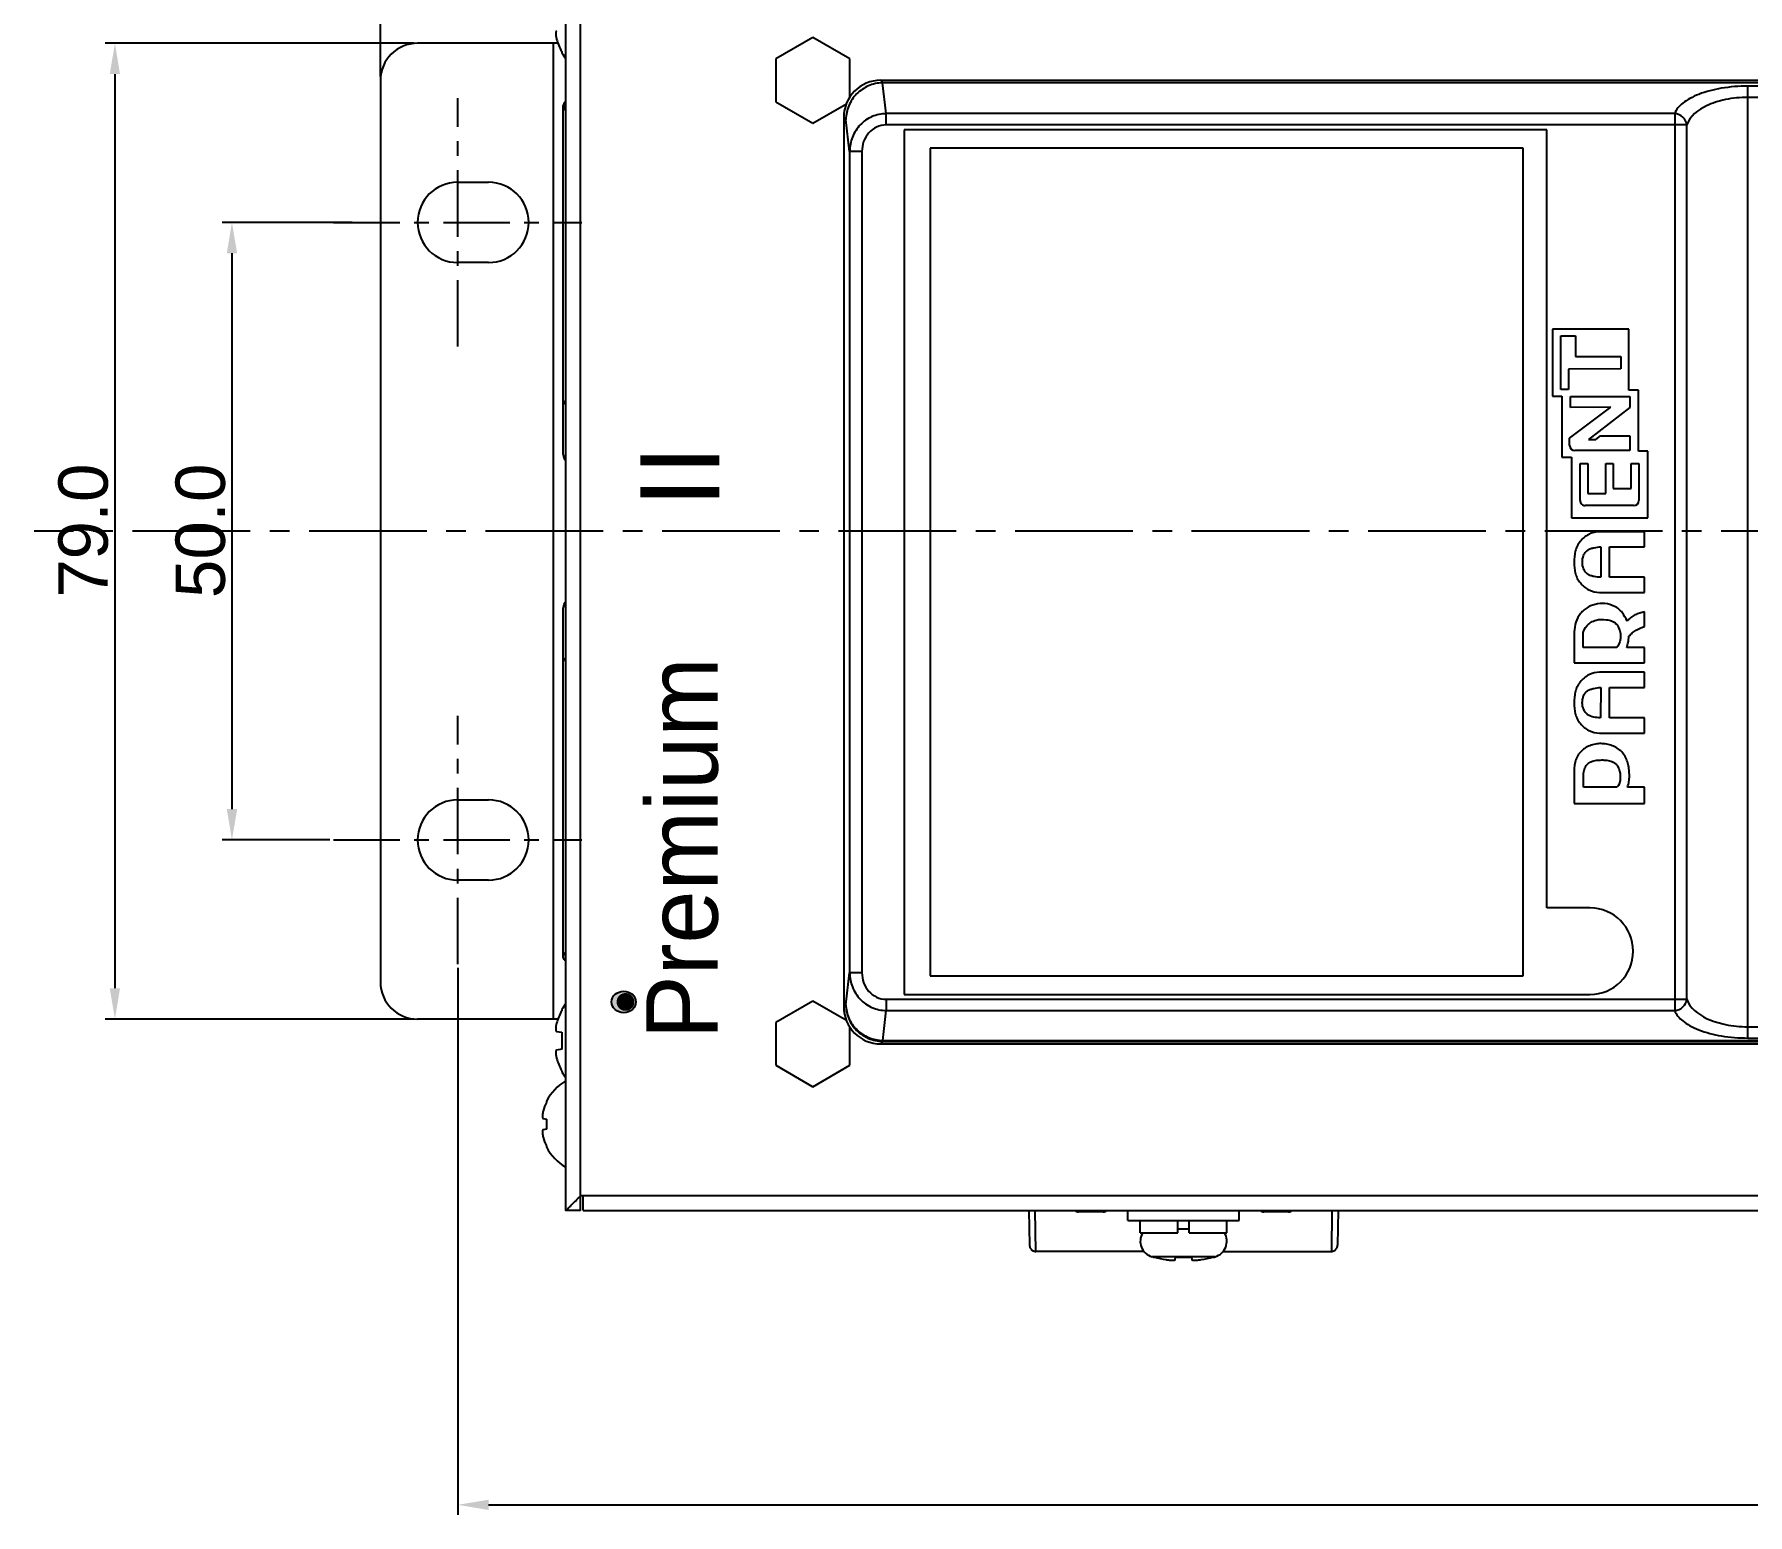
# Model space of a CAD drawing. Extents: x -329 to 5579, y -1951 to 3105.
# Drawn here: x 2871.7 to 3010.4, y -1593.3 to -1473.5 of the extents above; entities that cross this region are included whole.
import ezdxf

# ---------------------------------------------------------------- set-up
doc = ezdxf.new("R2010")
doc.units = 0
doc.header["$PDMODE"] = 3
doc.header["$PDSIZE"] = 1.5
doc.linetypes.add('CENTER', pattern=[17.8, 10.75, -2.35, 2.35, -2.35])
doc.linetypes.add('CENTER2', pattern=[28.575, 19.05, -3.175, 3.175, -3.175])
doc.layers.get('0').update_dxf_attribs({"linetype": 'CONTINUOUS'})
doc.layers.get('DEFPOINTS').update_dxf_attribs({"linetype": 'CONTINUOUS'})
for name, color, linetype in [('3', 112, 'CENTER'), ('BRKT1_130_DXF_CONTINUOUS_L', 7, 'CONTINUOUS'), ('DIM', 1, 'CONTINUOUS'), ('FAN_GRILL92_DXF_CONTINUOUS', 7, 'CONTINUOUS'), ('JW009818UAN4DXF_CONTINUOUS', 7, 'CONTINUOUS'), ('PANEL_TOP130DXF_CONTINUOUS', 7, 'CONTINUOUS'), ('PH_M4X8_DXF_CONTINUOUS_LIN', 7, 'CONTINUOUS'), ('S_WASHER_M4_DXF_CONTINUOUS', 7, 'CONTINUOUS'), ('STAND-OFF-M3DXF_CONTINUOUS', 7, 'CONTINUOUS'), ('TH_M4X45_DXF_CONTINUOUS_LI', 7, 'CONTINUOUS'), ('TH_T3X8_DXF_CONTINUOUS_LIN', 7, 'CONTINUOUS'), ('TOP_CASE-90ADXF_CONTINUOUS', 7, 'CONTINUOUS'), ('WASHER_M4_DXF_CONTINUOUS_L', 7, 'CONTINUOUS'), ('WINDOW_SHEETDXF_CONTINUOUS', 7, 'CONTINUOUS')]:
    doc.layers.add(name, color=color, linetype=linetype)
doc.styles.add('II', font='HMKBGR.ttf', dxfattribs={"oblique": 1})
doc.styles.add('OMI-1', font='arial.ttf', dxfattribs={"oblique": 1})
doc.styles.add('RIGHT', font='MAGNETOB.TTF', dxfattribs={"height": 1.8234})
doc.dimstyles.new('1', dxfattribs={"dimtxt": 4, "dimasz": 2.5, "dimexe": 0.8, "dimexo": 0.3, "dimgap": 0.5, "dimtad": 1, "dimtoh": 1, "dimdec": 1, "dimzin": 0, "dimtxsty": 'OMI-1', "dimcen": 0, "dimclrd": 256, "dimclre": 256, "dimclrt": 256, "dimazin": 3, "dimtfac": 0.8, "dimtdec": 1, "dimtix": 1, "dimtmove": 0, "dimatfit": 3, "dimtolj": 1, "dimtzin": 0})

# ---------------------------------------------------------------- blocks, each defined once
blk = doc.blocks.new('*D7087')
at = {"layer": 'DEFPOINTS', "color": 0}
for p in [(3165.7, -1438.61), (2899.7, -1477.22), (3165.7, -1477.22)]:
    blk.add_point(p, dxfattribs=at)
at = {"layer": 'DIM'}
for p, q in [((2899.7, -1476.92), (2899.7, -1437.81)), ((3165.7, -1476.92), (3165.7, -1437.81)), ((2902.2, -1438.61), (3163.2, -1438.61))]:
    blk.add_line(p, q, dxfattribs=at)
for points in [[(2902.2, -1438.19), (2902.2, -1439.03), (2899.7, -1438.61)], [(3163.2, -1439.03), (3163.2, -1438.19), (3165.7, -1438.61)]]:
    blk.add_solid(points, dxfattribs=at)
at = {"layer": 'DIM', "insert": (3032.7, -1436.07), "char_height": 4, "attachment_point": 5, "style": 'OMI-1'}
blk.add_mtext('\\A1;266.0', dxfattribs=at)
blk = doc.blocks.new('*D7088')
at = {"layer": 'DEFPOINTS', "color": 0}
for p in [(2905.95, -1548.78), (3159.7, -1548.78), (3159.7, -1592.54)]:
    blk.add_point(p, dxfattribs=at)
at = {"layer": 'DIM'}
for p, q in [((2905.95, -1549.08), (2905.95, -1593.34)), ((3159.7, -1549.08), (3159.7, -1593.34)), ((2908.45, -1592.54), (3157.2, -1592.54))]:
    blk.add_line(p, q, dxfattribs=at)
for points in [[(2908.45, -1592.13), (2908.45, -1592.96), (2905.95, -1592.54)], [(3157.2, -1592.96), (3157.2, -1592.13), (3159.7, -1592.54)]]:
    blk.add_solid(points, dxfattribs=at)
at = {"layer": 'DIM', "insert": (3032.83, -1590), "char_height": 4, "attachment_point": 5, "style": 'OMI-1'}
blk.add_mtext('\\A1;253.8', dxfattribs=at)
blk = doc.blocks.new('*D7089')
at = {"layer": 'DEFPOINTS', "color": 0}
for p in [(2897.71, -1488.72), (2887.68, -1538.72), (2895.89, -1538.72)]:
    blk.add_point(p, dxfattribs=at)
at = {"layer": 'DIM'}
for p, q in [((2897.41, -1488.72), (2886.88, -1488.72)), ((2887.68, -1491.22), (2887.68, -1536.22)), ((2895.59, -1538.72), (2886.88, -1538.72))]:
    blk.add_line(p, q, dxfattribs=at)
for points in [[(2888.1, -1491.22), (2887.26, -1491.22), (2887.68, -1488.72)], [(2887.26, -1536.22), (2888.1, -1536.22), (2887.68, -1538.72)]]:
    blk.add_solid(points, dxfattribs=at)
at = {"layer": 'DIM', "insert": (2885.14, -1513.72), "char_height": 4, "attachment_point": 5, "rotation": 90, "style": 'OMI-1'}
blk.add_mtext('\\A1;50.0', dxfattribs=at)
blk = doc.blocks.new('*D7090')
at = {"layer": 'DEFPOINTS', "color": 0}
for p in [(2902.7, -1474.22), (2878.21, -1553.22), (2902.7, -1553.22)]:
    blk.add_point(p, dxfattribs=at)
at = {"layer": 'DIM'}
for p, q in [((2902.4, -1474.22), (2877.41, -1474.22)), ((2878.21, -1476.72), (2878.21, -1550.72)), ((2902.4, -1553.22), (2877.41, -1553.22))]:
    blk.add_line(p, q, dxfattribs=at)
for points in [[(2878.62, -1476.72), (2877.79, -1476.72), (2878.21, -1474.22)], [(2877.79, -1550.72), (2878.62, -1550.72), (2878.21, -1553.22)]]:
    blk.add_solid(points, dxfattribs=at)
at = {"layer": 'DIM', "insert": (2875.66, -1513.72), "char_height": 4, "attachment_point": 5, "rotation": 90, "style": 'OMI-1'}
blk.add_mtext('\\A1;79.0', dxfattribs=at)

msp = doc.modelspace()

# ---------------------------------------------------------------- hatches: boundary and pattern name
h = msp.add_hatch(color=256)
h.dxf.hatch_style = 1
edge = h.paths.add_edge_path()
edge.add_ellipse((2919.39, -1551.83), major_axis=(-0.984, 0), ratio=0.885839, start_angle=0, end_angle=360)

# ---------------------------------------------------------------- linework, layer by layer
at = {"ltscale": 10, "const_width": 0.72}
msp.add_lwpolyline([(2919.53, -1552.19, 1), (2919.53, -1551.47, 1)], format="xyb", close=True, dxfattribs=at)
at = {"ltscale": 10}
msp.add_ellipse((2919.39, -1551.83), major_axis=(-0.984, 0), ratio=0.885839, dxfattribs=at)
at = {"layer": '3', "linetype": 'CENTER', "ltscale": 0.5}
for p, q in [((2905.95, -1498.78), (2905.95, -1478.66)), ((2895.89, -1488.72), (2916.01, -1488.72)), ((2905.95, -1548.78), (2905.95, -1528.66)), ((2895.89, -1538.72), (2916.01, -1538.72))]:
    msp.add_line(p, q, dxfattribs=at)
at = {"layer": '3', "linetype": 'CENTER2', "ltscale": 0.5}
msp.add_line((3203.48, -1513.72), (2871.68, -1513.72), dxfattribs=at)
at = {"layer": 'BRKT1_130_DXF_CONTINUOUS_L', "color": 7, "linetype": 'CONTINUOUS'}
for p, q in [((2914.07, -1474.22), (2902.7, -1474.22)), ((2913.7, -1553.22), (2913.7, -1474.22)), ((2899.7, -1477.22), (2899.7, -1550.22)), ((2905.95, -1485.47), (2908.45, -1485.47)), ((2908.45, -1491.97), (2905.95, -1491.97)), ((2905.95, -1535.47), (2908.45, -1535.47)), ((2908.45, -1541.97), (2905.95, -1541.97)), ((2914.07, -1553.22), (2902.7, -1553.22))]:
    msp.add_line(p, q, dxfattribs=at)
for centre, radius, start, end in [((2902.7, -1477.22), 3, 90, 180), ((2905.95, -1488.72), 3.25, 90, 270), ((2908.45, -1488.72), 3.25, 270, 90), ((2905.95, -1538.72), 3.25, 90, 270), ((2908.45, -1538.72), 3.25, 270, 90), ((2902.7, -1550.22), 3, 180, 270)]:
    msp.add_arc(centre, radius, start, end, dxfattribs=at)
at = {"layer": 'FAN_GRILL92_DXF_CONTINUOUS', "color": 7, "linetype": 'CONTINUOUS'}
for p, q in [((2914.5, -1507.51), (2914.5, -1479.27)), ((2914.63, -1478.99), (2914.7, -1478.94)), ((2914.5, -1548.17), (2914.5, -1519.93)), ((2914.7, -1548.5), (2914.63, -1548.45))]:
    msp.add_line(p, q, dxfattribs=at)
for centre, start, end in [((2915.3, -1507.51), 180, 221.27), ((2915.3, -1519.93), 138.73, 180)]:
    msp.add_arc(centre, 0.8, start, end, dxfattribs=at)
for points, knots in [([(2914.63, -1478.99), (2914.59, -1479.02), (2914.52, -1479.11), (2914.5, -1479.21), (2914.5, -1479.27)], [0, 0, 0, 0, 0.497349, 1, 1, 1, 1]), ([(2914.5, -1479.27), (2914.5, -1479.3), (2914.52, -1479.46), (2914.62, -1479.6), (2914.7, -1479.69)], [0, 0, 0, 0, 0.223651, 1, 1, 1, 1]), ([(2914.5, -1503.11), (2914.5, -1503.18), (2914.54, -1503.33), (2914.64, -1503.44), (2914.7, -1503.49)], [0, 0, 0, 0, 0.474523, 1, 1, 1, 1]), ([(2914.5, -1524.33), (2914.5, -1524.26), (2914.54, -1524.11), (2914.64, -1524), (2914.7, -1523.95)], [0, 0, 0, 0, 0.474523, 1, 1, 1, 1]), ([(2914.5, -1548.17), (2914.5, -1548.14), (2914.52, -1547.98), (2914.62, -1547.84), (2914.7, -1547.75)], [0, 0, 0, 0, 0.223651, 1, 1, 1, 1]), ([(2914.63, -1548.45), (2914.59, -1548.42), (2914.52, -1548.33), (2914.5, -1548.23), (2914.5, -1548.17)], [0, 0, 0, 0, 0.497349, 1, 1, 1, 1])]:
    msp.add_open_spline(points, degree=3, knots=knots, dxfattribs=at)
at = {"layer": 'JW009818UAN4DXF_CONTINUOUS', "color": 7, "linetype": 'CONTINUOUS'}
for p, q in [((2952.19, -1568.72), (2952.24, -1571.53)), ((2952.74, -1572.02), (2952.69, -1568.72)), ((2958.19, -1568.82), (2956.21, -1568.82)), ((2973.19, -1568.82), (2971.21, -1568.82)), ((2976.71, -1568.72), (2976.67, -1572.02)), ((2977.21, -1568.72), (2977.17, -1571.53)), ((2961.49, -1572.02), (2952.74, -1572.02)), ((2967.91, -1572.02), (2976.67, -1572.02))]:
    msp.add_line(p, q, dxfattribs=at)
for points in [[(2952.24, -1571.53), (2952.24, -1571.57), (2952.25, -1571.62), (2952.26, -1571.66), (2952.27, -1571.71), (2952.29, -1571.75), (2952.31, -1571.79), (2952.34, -1571.83), (2952.37, -1571.86), (2952.4, -1571.9), (2952.44, -1571.93), (2952.48, -1571.95), (2952.52, -1571.97), (2952.56, -1571.99), (2952.6, -1572), (2952.65, -1572.01), (2952.69, -1572.02), (2952.74, -1572.02)], [(2976.67, -1572.02), (2976.71, -1572.02), (2976.75, -1572.01), (2976.8, -1572), (2976.84, -1571.99), (2976.88, -1571.97), (2976.92, -1571.95), (2976.96, -1571.93), (2977, -1571.9), (2977.03, -1571.86), (2977.06, -1571.83), (2977.09, -1571.79), (2977.11, -1571.75), (2977.13, -1571.71), (2977.14, -1571.66), (2977.16, -1571.62), (2977.16, -1571.57), (2977.17, -1571.53)]]:
    msp.add_lwpolyline(points, dxfattribs=at)
for centre, start, end in [((2956.21, -1568.32), 233.2002, 270), ((2958.19, -1568.32), 270, 306.7998), ((2971.21, -1568.32), 233.2002, 270), ((2973.19, -1568.32), 270, 306.7998)]:
    msp.add_arc(centre, 0.5, start, end, dxfattribs=at)
at = {"layer": 'PANEL_TOP130DXF_CONTINUOUS', "color": 7, "linetype": 'CONTINUOUS'}
for p, q in [((2914.7, -1568.72), (2914.7, -1458.72)), ((2915.9, -1568.72), (2915.9, -1459.92)), ((3148.5, -1567.52), (2915.9, -1567.52)), ((2916.1, -1568.72), (2916.1, -1567.52)), ((2915.9, -1568.72), (2914.7, -1568.72)), ((2916.1, -1568.72), (3148.3, -1568.72))]:
    msp.add_line(p, q, dxfattribs=at)
msp.add_open_spline([(2914.7, -1568.72), (2914.7, -1568.73), (2914.72, -1568.7), (2914.74, -1568.69), (2914.78, -1568.64), (2914.85, -1568.57), (2914.97, -1568.45), (2915.13, -1568.29), (2915.31, -1568.11), (2915.57, -1567.85), (2915.77, -1567.66), (2915.9, -1567.52)], degree=3, knots=[0, 0, 0, 0, 0.007199, 0.028089, 0.061343, 0.105379, 0.218423, 0.354752, 0.505803, 0.666152, 1, 1, 1, 1], dxfattribs=at)
at = {"layer": 'PH_M4X8_DXF_CONTINUOUS_LIN', "color": 7, "linetype": 'CONTINUOUS'}
for p, q in [((2965.15, -1570.22), (2964.25, -1570.22)), ((2962.23, -1572.48), (2962.15, -1572.46)), ((2967.25, -1572.46), (2962.15, -1572.46)), ((2962.23, -1572.48), (2962.31, -1572.48)), ((2964.03, -1572.69), (2964.06, -1572.48)), ((2964.06, -1572.48), (2965.34, -1572.48)), ((2965.34, -1572.48), (2965.37, -1572.69)), ((2967.09, -1572.48), (2967.17, -1572.48)), ((2967.17, -1572.48), (2967.25, -1572.46)), ((2967.17, -1572.48), (2967.25, -1572.46))]:
    msp.add_line(p, q, dxfattribs=at)
for centre, radius, start, end in [((2962.51, -1571.2), 1.31, 148.9907, 253.9084), ((2966.89, -1571.2), 1.31, 286.0916, 31.0093), ((2964.7, -1563.51), 9.28, 255.0954, 261.2451), ((2964.7, -1563.51), 9.28, 278.7549, 284.9046)]:
    msp.add_arc(centre, radius, start, end, dxfattribs=at)
for points, knots in [([(2963.29, -1572.69), (2963.38, -1572.7), (2963.51, -1572.72), (2963.69, -1572.73), (2963.8, -1572.73), (2963.89, -1572.73), (2963.95, -1572.73), (2963.99, -1572.72), (2964.01, -1572.71), (2964.03, -1572.7), (2964.03, -1572.69)], [0, 0, 0, 0, 0.372864, 0.54116, 0.688983, 0.81107, 0.903577, 0.938175, 0.96515, 1, 1, 1, 1]), ([(2965.37, -1572.69), (2965.37, -1572.7), (2965.39, -1572.71), (2965.41, -1572.72), (2965.45, -1572.73), (2965.51, -1572.73), (2965.6, -1572.73), (2965.71, -1572.73), (2965.89, -1572.72), (2966.02, -1572.7), (2966.11, -1572.69)], [0, 0, 0, 0, 0.034832, 0.061795, 0.096385, 0.18887, 0.310943, 0.458768, 0.627083, 1, 1, 1, 1])]:
    msp.add_open_spline(points, degree=3, knots=knots, dxfattribs=at)
at = {"layer": 'S_WASHER_M4_DXF_CONTINUOUS', "color": 7, "linetype": 'CONTINUOUS'}
for p, q in [((2961.2, -1570.52), (2961.2, -1569.52)), ((2964.25, -1570.52), (2964.25, -1569.52)), ((2965.15, -1570.52), (2965.15, -1569.52)), ((2968.2, -1570.52), (2968.2, -1569.52)), ((2961.2, -1570.52), (2964.25, -1570.52)), ((2965.15, -1570.52), (2968.2, -1570.52))]:
    msp.add_line(p, q, dxfattribs=at)
at = {"layer": 'STAND-OFF-M3DXF_CONTINUOUS', "color": 7, "linetype": 'CONTINUOUS'}
for p, q in [((2934.7, -1473.76), (2931.7, -1475.49)), ((2937.7, -1475.49), (2934.7, -1473.76)), ((2931.7, -1475.49), (2931.7, -1478.95)), ((2937.7, -1478.56), (2937.7, -1475.49)), ((2931.7, -1478.95), (2934.7, -1480.69)), ((2934.7, -1480.69), (2937.41, -1479.12)), ((2934.7, -1551.76), (2931.7, -1553.49)), ((2937.41, -1553.32), (2934.7, -1551.76)), ((2931.7, -1553.49), (2931.7, -1556.95)), ((2937.7, -1556.95), (2937.7, -1553.88)), ((2931.7, -1556.95), (2934.7, -1558.69)), ((2934.7, -1558.69), (2937.7, -1556.95))]:
    msp.add_line(p, q, dxfattribs=at)
at = {"layer": 'TH_M4X45_DXF_CONTINUOUS_LI', "color": 7, "linetype": 'CONTINUOUS'}
for p, q in [((2914.37, -1474.9), (2914.37, -1474.99)), ((2914.37, -1552.45), (2914.37, -1552.55)), ((2913.96, -1554.22), (2914.37, -1554.29)), ((2914.37, -1554.29), (2914.37, -1555.65)), ((2914.37, -1555.65), (2913.96, -1555.73)), ((2914.37, -1557.4), (2914.37, -1557.49))]:
    msp.add_line(p, q, dxfattribs=at)
for centre, radius, start, end in [((2918.87, -1472.47), 5.11, 196.0363, 208.2977), ((2918.75, -1472.47), 5.05, 209.9145, 216.6638), ((2918.87, -1554.97), 5.11, 151.7023, 163.9637), ((2918.75, -1554.97), 5.05, 143.3362, 150.0855), ((2918.87, -1554.97), 5.11, 196.0363, 208.2977), ((2918.75, -1554.97), 5.05, 209.9145, 216.6638)]:
    msp.add_arc(centre, radius, start, end, dxfattribs=at)
for points, knots in [([(2913.96, -1473.23), (2913.95, -1473.23), (2913.92, -1473.24), (2913.9, -1473.29), (2913.89, -1473.35), (2913.88, -1473.44), (2913.89, -1473.53), (2913.91, -1473.69), (2913.94, -1473.81), (2913.96, -1473.89)], [0, 0, 0, 0, 0.052696, 0.120166, 0.212364, 0.331337, 0.47486, 0.638214, 1, 1, 1, 1]), ([(2913.96, -1553.56), (2913.94, -1553.64), (2913.91, -1553.76), (2913.89, -1553.91), (2913.88, -1554.01), (2913.89, -1554.09), (2913.9, -1554.15), (2913.92, -1554.2), (2913.95, -1554.21), (2913.96, -1554.22)], [0, 0, 0, 0, 0.361579, 0.524899, 0.668444, 0.78749, 0.879765, 0.94728, 1, 1, 1, 1]), ([(2913.96, -1555.73), (2913.95, -1555.73), (2913.92, -1555.74), (2913.9, -1555.79), (2913.89, -1555.85), (2913.88, -1555.94), (2913.89, -1556.03), (2913.91, -1556.19), (2913.94, -1556.31), (2913.96, -1556.39)], [0, 0, 0, 0, 0.052696, 0.120166, 0.212364, 0.331337, 0.47486, 0.638214, 1, 1, 1, 1])]:
    msp.add_open_spline(points, degree=3, knots=knots, dxfattribs=at)
at = {"layer": 'TH_T3X8_DXF_CONTINUOUS_LIN', "color": 7, "linetype": 'CONTINUOUS'}
for p, q in [((2913.14, -1559.87), (2913.14, -1559.92)), ((2912.87, -1561.26), (2913.14, -1561.31)), ((2913.14, -1561.31), (2913.14, -1562.13)), ((2913.14, -1562.13), (2912.87, -1562.18)), ((2913.14, -1563.52), (2913.14, -1563.57))]:
    msp.add_line(p, q, dxfattribs=at)
for centre, radius, start, end in [((2916.76, -1561.72), 4.06, 120.5102, 152.9431), ((2916.83, -1561.72), 4.1, 154.5989, 165.0636), ((2916.81, -1561.71), 4.08, 153.9688, 154.5915), ((2916.83, -1561.73), 4.1, 194.9364, 205.4011), ((2916.81, -1561.73), 4.08, 205.4085, 206.0312), ((2916.76, -1561.72), 4.06, 207.0569, 239.4898)]:
    msp.add_arc(centre, radius, start, end, dxfattribs=at)
for points, knots in [([(2912.87, -1560.66), (2912.86, -1560.7), (2912.84, -1560.77), (2912.82, -1560.88), (2912.81, -1560.98), (2912.8, -1561.07), (2912.81, -1561.15), (2912.82, -1561.2), (2912.83, -1561.23), (2912.84, -1561.25), (2912.85, -1561.26), (2912.86, -1561.26), (2912.87, -1561.26)], [0, 0, 0, 0, 0.185333, 0.363107, 0.526991, 0.671031, 0.790413, 0.882593, 0.918811, 0.949316, 0.975611, 1, 1, 1, 1]), ([(2912.87, -1562.18), (2912.86, -1562.18), (2912.85, -1562.18), (2912.84, -1562.19), (2912.83, -1562.21), (2912.82, -1562.24), (2912.81, -1562.29), (2912.8, -1562.37), (2912.81, -1562.46), (2912.82, -1562.56), (2912.84, -1562.67), (2912.86, -1562.74), (2912.87, -1562.78)], [0, 0, 0, 0, 0.024388, 0.050683, 0.081189, 0.117407, 0.209587, 0.328971, 0.473012, 0.636898, 0.814672, 1, 1, 1, 1])]:
    msp.add_open_spline(points, degree=3, knots=knots, dxfattribs=at)
at = {"layer": 'TOP_CASE-90ADXF_CONTINUOUS', "color": 7, "linetype": 'CONTINUOUS'}
for p, q in [((2940.2, -1477.22), (2940.4, -1477.42)), ((2940.2, -1477.22), (3051.67, -1477.22)), ((2940.63, -1479.92), (2940.34, -1477.42)), ((3051.87, -1477.42), (2940.4, -1477.42)), ((3010.36, -1554.75), (3010.36, -1477.69)), ((3051.52, -1477.69), (3010.36, -1477.69)), ((3051.52, -1478.6), (3010.36, -1478.6)), ((2937.2, -1480.22), (2937.37, -1480.39)), ((2937.2, -1480.22), (2937.2, -1552.23)), ((2937.67, -1482.97), (2937.37, -1480.39)), ((3004.45, -1479.92), (2940.63, -1479.92)), ((2940.63, -1480.83), (2940.63, -1479.92)), ((3005.43, -1480.83), (2940.63, -1480.83)), ((3004.45, -1479.92), (3004.45, -1552.53)), ((3005.43, -1551.61), (3005.43, -1480.83)), ((2938.67, -1482.97), (2937.67, -1482.97)), ((2937.67, -1482.97), (2937.67, -1549.47)), ((2938.67, -1482.97), (2938.67, -1549.47)), ((2992.2, -1482.72), (2944.2, -1482.72)), ((2944.2, -1482.72), (2944.2, -1549.72)), ((2992.2, -1549.72), (2992.2, -1482.72)), ((3000.75, -1497.37), (2994.57, -1497.37)), ((2994.57, -1497.37), (2994.57, -1502.79)), ((3000.75, -1502.3), (3000.75, -1497.37)), ((2995.23, -1497.9), (2996.42, -1497.9)), ((2995.23, -1502.25), (2995.23, -1497.9)), ((2996.42, -1497.9), (2996.42, -1499.57)), ((2996.42, -1499.57), (3000.09, -1499.57)), ((3000.09, -1499.57), (3000.09, -1500.59)), ((2995.86, -1500.6), (2995.85, -1502.25)), ((3000.09, -1500.59), (2995.86, -1500.6)), ((2994.57, -1502.79), (2995.33, -1502.79)), ((2995.85, -1502.25), (2995.23, -1502.25)), ((2995.33, -1502.79), (2995.33, -1507.72)), ((2996.01, -1502.82), (3000.82, -1502.82)), ((2996.01, -1503.7), (2996.01, -1502.82)), ((3001.51, -1502.3), (3000.75, -1502.3)), ((3000.82, -1502.82), (3000.83, -1503.7)), ((3001.51, -1507.23), (3001.51, -1502.3)), ((2995.94, -1506.2), (2999.27, -1503.69)), ((2999.27, -1503.69), (2996.01, -1503.7)), ((3000.83, -1503.7), (2997.48, -1506.31)), ((2998.07, -1506.31), (2998.45, -1506)), ((2998.45, -1506), (3000.82, -1505.99)), ((3000.82, -1505.99), (3000.82, -1507.2)), ((2995.94, -1506.79), (2995.94, -1506.2)), ((3000.82, -1507.2), (2996.36, -1507.2)), ((2997.48, -1506.31), (2998.07, -1506.31)), ((3002.27, -1507.23), (3001.51, -1507.23)), ((3002.27, -1512.65), (3002.27, -1507.23)), ((2995.33, -1507.72), (2996.09, -1507.72)), ((2996.09, -1507.72), (2996.09, -1512.65)), ((2996.8, -1508.24), (2997.41, -1508.24)), ((2996.8, -1511.24), (2996.8, -1508.24)), ((2997.41, -1508.24), (2997.41, -1510.67)), ((2998.87, -1508.24), (2999.48, -1508.24)), ((2998.87, -1510.67), (2998.87, -1508.24)), ((2999.48, -1508.24), (2999.48, -1510.27)), ((3000.93, -1508.24), (3001.55, -1508.24)), ((3000.93, -1510.27), (3000.93, -1508.24)), ((3001.55, -1508.24), (3001.55, -1511.23)), ((2997.41, -1510.67), (2998.87, -1510.67)), ((2999.48, -1510.27), (3000.93, -1510.27)), ((2996.09, -1512.65), (3002.27, -1512.65)), ((3001.14, -1511.64), (2997.21, -1511.65)), ((3002.01, -1513.76), (2998.37, -1513.76)), ((3002.01, -1514.99), (3002.01, -1513.76)), ((2998.48, -1514.99), (2998.48, -1517.45)), ((2999.18, -1514.99), (3002.01, -1514.99)), ((2999.18, -1517.45), (2999.18, -1514.99)), ((3002.01, -1517.45), (2999.18, -1517.45)), ((3002.01, -1518.68), (3002.01, -1517.45)), ((2998.37, -1518.68), (3002.01, -1518.68)), ((3002.01, -1521.43), (3002.01, -1520.24)), ((2996.31, -1522.08), (2996.31, -1524.37)), ((2997.03, -1523.13), (2997.03, -1522.12)), ((2999.77, -1523.13), (2997.03, -1523.13)), ((3002.01, -1523.13), (3000.58, -1523.13)), ((3002.01, -1524.37), (3002.01, -1523.13)), ((2996.31, -1524.37), (3002.01, -1524.37)), ((3002.01, -1525.14), (2998.37, -1525.14)), ((3002.01, -1526.38), (3002.01, -1525.14)), ((2998.46, -1526.38), (2998.45, -1528.83)), ((2999.18, -1526.38), (3002.01, -1526.38)), ((2999.18, -1528.83), (2999.18, -1526.38)), ((3002.01, -1528.83), (2999.18, -1528.83)), ((3002.01, -1530.07), (3002.01, -1528.83)), ((2998.37, -1530.07), (3002.01, -1530.07)), ((2996.46, -1532.19), (2996.4, -1532.41)), ((2996.31, -1533.47), (2996.31, -1535.76)), ((2997.07, -1534.43), (2997.07, -1533.51)), ((2999.78, -1534.43), (2997.07, -1534.43)), ((3002.01, -1534.43), (3000.63, -1534.43)), ((3002.01, -1535.76), (3002.01, -1534.43)), ((2996.31, -1535.76), (3002.01, -1535.76)), ((2937.37, -1552.06), (2937.67, -1549.47)), ((2938.67, -1549.47), (2937.67, -1549.47)), ((2944.2, -1549.72), (2992.2, -1549.72)), ((2940.63, -1551.61), (3005.43, -1551.61)), ((2940.63, -1551.61), (2940.63, -1552.53)), ((2937.37, -1552.06), (2937.2, -1552.23)), ((2940.35, -1554.95), (2940.63, -1552.53)), ((2940.63, -1552.53), (3004.45, -1552.53)), ((3010.36, -1553.84), (3104.04, -1553.84)), ((2940.39, -1555.03), (2940.2, -1555.22)), ((2940.2, -1555.22), (3104.22, -1555.22)), ((2940.39, -1554.95), (3104.03, -1554.95)), ((2940.39, -1554.95), (2940.39, -1555.03)), ((2940.39, -1555.03), (3104.03, -1555.03)), ((3010.36, -1554.75), (3104.04, -1554.75))]:
    msp.add_line(p, q, dxfattribs=at)
for centre, start, end in [((2996.36, -1506.78), 180.2374, 270), ((2997.21, -1511.24), 179.9532, 270.0946), ((3001.14, -1511.23), 270.0946, 0.0249)]:
    msp.add_arc(centre, 0.413, start, end, dxfattribs=at)
for centre, major_axis, ratio, start_param, end_param in [((2940.2, -1480.23), (-2.13, 2.13), 0.997265, -0.784029, 0.784029), ((2940.8, -1480.83), (-1.46, 3.18), 0.836259, -0.365906, -0.347356), ((2940.2, -1552.22), (2.13, 2.13), 0.997265, 2.357564, 3.925621)]:
    msp.add_ellipse(centre, major_axis=major_axis, ratio=ratio, start_param=start_param, end_param=end_param, dxfattribs=at)
for points, knots in [([(2940.34, -1477.42), (2939.95, -1477.43), (2939.17, -1477.6), (2938.19, -1478.27), (2937.54, -1479.24), (2937.38, -1480.01), (2937.37, -1480.39)], [0, 0, 0, 0, 0.252642, 0.504238, 0.753357, 1, 1, 1, 1]), ([(3010.36, -1477.69), (3009.65, -1477.69), (3008.3, -1477.8), (3006.73, -1478.19), (3005.71, -1478.66), (3004.99, -1479.12), (3004.57, -1479.58), (3004.45, -1479.92)], [0, 0, 0, 0, 0.325463, 0.61167, 0.732391, 0.836659, 1, 1, 1, 1]), ([(3010.36, -1478.6), (3009.76, -1478.6), (3008.87, -1478.69), (3007.76, -1478.98), (3006.59, -1479.43), (3005.66, -1480.12), (3005.43, -1480.83)], [0, 0, 0, 0, 0.321565, 0.469839, 0.605159, 1, 1, 1, 1]), ([(2940.63, -1479.92), (2940.24, -1479.92), (2939.45, -1480.09), (2938.47, -1480.78), (2937.83, -1481.8), (2937.68, -1482.58), (2937.67, -1482.97)], [0, 0, 0, 0, 0.250821, 0.501235, 0.750885, 1, 1, 1, 1]), ([(2940.63, -1480.83), (2940.37, -1480.83), (2939.83, -1480.95), (2939.17, -1481.46), (2938.76, -1482.17), (2938.67, -1482.71), (2938.67, -1482.97)], [0, 0, 0, 0, 0.249723, 0.499627, 0.749713, 1, 1, 1, 1]), ([(3005.43, -1480.83), (3005.42, -1480.6), (3005.17, -1480.13), (3004.69, -1479.93), (3004.45, -1479.92)], [0, 0, 0, 0, 0.487627, 1, 1, 1, 1]), ([(2998.37, -1513.76), (2998.07, -1513.76), (2997.61, -1513.88), (2997.11, -1514.21), (2996.79, -1514.54), (2996.55, -1514.92), (2996.34, -1515.48), (2996.31, -1515.94), (2996.31, -1516.24)], [0, 0, 0, 0, 0.248792, 0.374071, 0.499349, 0.62462, 0.7499, 1, 1, 1, 1]), ([(2998.48, -1517.45), (2998.29, -1517.45), (2998.02, -1517.42), (2997.66, -1517.33), (2997.4, -1517.22), (2997.2, -1517.02), (2997.03, -1516.69), (2996.94, -1516.22), (2997.03, -1515.76), (2997.2, -1515.43), (2997.4, -1515.23), (2997.66, -1515.12), (2998.02, -1515.03), (2998.29, -1514.99), (2998.48, -1514.99)], [0, 0, 0, 0, 0.125075, 0.187698, 0.250265, 0.312773, 0.375364, 0.499995, 0.624616, 0.687211, 0.749724, 0.812339, 0.874966, 1, 1, 1, 1]), ([(2996.31, -1516.24), (2996.31, -1516.54), (2996.34, -1516.99), (2996.55, -1517.55), (2996.81, -1517.92), (2997.12, -1518.24), (2997.62, -1518.57), (2998.07, -1518.68), (2998.37, -1518.68)], [0, 0, 0, 0, 0.250068, 0.375353, 0.500628, 0.625908, 0.751187, 1, 1, 1, 1]), ([(3000.61, -1521.01), (3000.5, -1520.76), (3000.3, -1520.4), (2999.93, -1520.01), (2999.48, -1519.72), (2998.81, -1519.54), (2998, -1519.61), (2997.37, -1519.87), (2996.96, -1520.22), (2996.62, -1520.64), (2996.37, -1521.28), (2996.31, -1521.81), (2996.31, -1522.08)], [0, 0, 0, 0, 0.124984, 0.187602, 0.250239, 0.37494, 0.499819, 0.624693, 0.687359, 0.750008, 0.874939, 1, 1, 1, 1]), ([(2997.03, -1522.12), (2997.03, -1521.84), (2997.25, -1521.43), (2997.68, -1521.07), (2998.21, -1520.85), (2998.8, -1520.85), (2999.35, -1520.97), (2999.61, -1521.11), (2999.7, -1521.21)], [0, 0, 0, 0, 0.247311, 0.373126, 0.49884, 0.7492, 0.875033, 1, 1, 1, 1]), ([(2999.7, -1521.21), (2999.93, -1521.46), (3000.13, -1522), (3000.02, -1522.67), (2999.89, -1523.01), (2999.77, -1523.13)], [0, 0, 0, 0, 0.496741, 0.749106, 1, 1, 1, 1]), ([(3002.01, -1520.24), (3001.88, -1520.28), (3001.62, -1520.35), (3001.23, -1520.49), (3000.88, -1520.7), (3000.7, -1520.9), (3000.61, -1521.01)], [0, 0, 0, 0, 0.249696, 0.500518, 0.749574, 1, 1, 1, 1]), ([(3000.75, -1522.23), (3000.82, -1522.12), (3001.02, -1521.95), (3001.43, -1521.67), (3001.78, -1521.51), (3002.01, -1521.43)], [0, 0, 0, 0, 0.250155, 0.500143, 1, 1, 1, 1]), ([(2998.37, -1525.14), (2998.07, -1525.14), (2997.61, -1525.26), (2997.11, -1525.6), (2996.79, -1525.92), (2996.55, -1526.3), (2996.34, -1526.87), (2996.31, -1527.32), (2996.31, -1527.62)], [0, 0, 0, 0, 0.248792, 0.374071, 0.499349, 0.62462, 0.7499, 1, 1, 1, 1]), ([(2998.45, -1528.83), (2998.27, -1528.83), (2997.91, -1528.79), (2997.37, -1528.63), (2997.04, -1528.15), (2996.96, -1527.7), (2996.99, -1527.33), (2997.07, -1527.07), (2997.19, -1526.82), (2997.39, -1526.62), (2997.65, -1526.51), (2998, -1526.42), (2998.27, -1526.38), (2998.46, -1526.38)], [0, 0, 0, 0, 0.125252, 0.25003, 0.374021, 0.498838, 0.561528, 0.624206, 0.686887, 0.749439, 0.812089, 0.874798, 1, 1, 1, 1]), ([(2996.31, -1527.62), (2996.31, -1527.92), (2996.34, -1528.37), (2996.55, -1528.93), (2996.81, -1529.31), (2997.12, -1529.62), (2997.62, -1529.95), (2998.07, -1530.07), (2998.37, -1530.07)], [0, 0, 0, 0, 0.250068, 0.375353, 0.500628, 0.625908, 0.751187, 1, 1, 1, 1]), ([(3000.63, -1534.43), (3000.68, -1534.29), (3000.77, -1533.99), (3000.79, -1533.53), (3000.77, -1533.07), (3000.7, -1532.61), (3000.55, -1532.17), (3000.33, -1531.76), (3000.01, -1531.42), (2999.61, -1531.17), (2999.18, -1531.01), (2998.72, -1530.92), (2998.26, -1530.91), (2997.65, -1531.03), (2997.08, -1531.31), (2996.66, -1531.77), (2996.52, -1532.05), (2996.47, -1532.19)], [0, 0, 0, 0, 0.062465, 0.124914, 0.187385, 0.249841, 0.312296, 0.37481, 0.437301, 0.499836, 0.562455, 0.625068, 0.687543, 0.750181, 0.874688, 0.93735, 1, 1, 1, 1]), ([(2997.07, -1533.51), (2997.07, -1533.37), (2997.1, -1533.08), (2997.24, -1532.75), (2997.43, -1532.53), (2997.67, -1532.38), (2998.01, -1532.27), (2998.44, -1532.24), (2998.86, -1532.24), (2999.28, -1532.31), (2999.54, -1532.44), (2999.65, -1532.54)], [0, 0, 0, 0, 0.125005, 0.249795, 0.312414, 0.37503, 0.499952, 0.625106, 0.750322, 0.875384, 1, 1, 1, 1]), ([(2999.65, -1532.54), (2999.72, -1532.6), (2999.96, -1532.89), (3000.05, -1533.28), (3000.05, -1533.56)], [0, 0, 0, 0, 0.252009, 1, 1, 1, 1]), ([(3000.05, -1533.56), (3000.05, -1533.79), (3000.02, -1534.12), (2999.84, -1534.38), (2999.78, -1534.43)], [0, 0, 0, 0, 0.748436, 1, 1, 1, 1]), ([(2937.67, -1549.47), (2937.68, -1549.86), (2937.83, -1550.65), (2938.47, -1551.66), (2939.45, -1552.35), (2940.24, -1552.52), (2940.63, -1552.53)], [0, 0, 0, 0, 0.249305, 0.49906, 0.749342, 1, 1, 1, 1]), ([(2938.67, -1549.47), (2938.67, -1549.74), (2938.76, -1550.28), (2939.17, -1550.99), (2939.83, -1551.49), (2940.37, -1551.61), (2940.63, -1551.61)], [0, 0, 0, 0, 0.250471, 0.500668, 0.750447, 1, 1, 1, 1]), ([(3004.45, -1552.53), (3004.69, -1552.51), (3005.17, -1552.31), (3005.42, -1551.84), (3005.43, -1551.61)], [0, 0, 0, 0, 0.512366, 1, 1, 1, 1]), ([(3005.43, -1551.61), (3005.66, -1552.32), (3006.59, -1553.01), (3007.76, -1553.46), (3008.87, -1553.76), (3009.76, -1553.84), (3010.36, -1553.84)], [0, 0, 0, 0, 0.39482, 0.53012, 0.678387, 1, 1, 1, 1]), ([(2937.37, -1552.06), (2937.37, -1552.44), (2937.53, -1553.21), (2938.19, -1554.19), (2939.17, -1554.85), (2939.94, -1555.02), (2940.33, -1555.03)], [0, 0, 0, 0, 0.248233, 0.497875, 0.748702, 1, 1, 1, 1]), ([(2937.37, -1552.06), (2937.38, -1552.43), (2937.54, -1553.18), (2938.21, -1554.13), (2939.19, -1554.78), (2939.96, -1554.94), (2940.35, -1554.95)], [0, 0, 0, 0, 0.244742, 0.493234, 0.74561, 1, 1, 1, 1]), ([(3004.45, -1552.53), (3004.57, -1552.86), (3004.99, -1553.32), (3005.71, -1553.79), (3006.73, -1554.25), (3008.3, -1554.65), (3009.65, -1554.75), (3010.36, -1554.75)], [0, 0, 0, 0, 0.163343, 0.267604, 0.388314, 0.674502, 1, 1, 1, 1]), ([(2940.35, -1554.95), (2940.35, -1554.97), (2940.34, -1554.99), (2940.34, -1555.02), (2940.33, -1555.03)], [0, 0, 0, 0, 0.681766, 1, 1, 1, 1])]:
    msp.add_open_spline(points, degree=3, knots=knots, dxfattribs=at)
for points in [[(3000.58, -1523.13), (3000.62, -1522.99), (3000.66, -1522.86), (3000.69, -1522.72)], [(3000.69, -1522.72), (3000.71, -1522.56), (3000.73, -1522.39), (3000.75, -1522.23)], [(2996.4, -1532.41), (2996.31, -1532.75), (2996.31, -1533.11), (2996.31, -1533.47)], [(2940.33, -1555.03), (2940.35, -1555.03), (2940.37, -1555.03), (2940.39, -1555.03)], [(2940.35, -1554.95), (2940.36, -1554.95), (2940.37, -1554.95), (2940.39, -1554.95)]]:
    msp.add_open_spline(points, degree=3, dxfattribs=at)
at = {"layer": 'WASHER_M4_DXF_CONTINUOUS_L', "color": 7, "linetype": 'CONTINUOUS'}
for p, q in [((2960.2, -1569.52), (2960.2, -1568.72)), ((2960.2, -1569.52), (2969.2, -1569.52)), ((2969.2, -1569.52), (2969.2, -1568.72))]:
    msp.add_line(p, q, dxfattribs=at)
at = {"layer": 'WINDOW_SHEETDXF_CONTINUOUS', "color": 7, "linetype": 'CONTINUOUS'}
for p, q in [((2994.09, -1481.22), (2942.09, -1481.22)), ((2942.09, -1481.22), (2942.09, -1551.22)), ((2994.09, -1544.22), (2994.09, -1481.22)), ((2997.59, -1544.22), (2994.09, -1544.22)), ((2942.09, -1551.22), (2997.59, -1551.22))]:
    msp.add_line(p, q, dxfattribs=at)
msp.add_arc((2997.59, -1547.72), 3.5, 270, 90, dxfattribs=at)

# ---------------------------------------------------------------- texts
at = {"ltscale": 10, "attachment_point": 1, "rotation": 90}
for s, insert, char_height, width, style in [('{\\Q0;\\f양재백두체B|b1|i0|c129|p0;\\H5x;Ⅱ\\P\\Q1;\\fGaram B|b1|i0|c129|p18;\\H0.19998x; }', (2920.72, -1513.64), 1.2807, 13.2112, 'II'), ('{\\fMagneto|b0|i0|c0|p82;\\H2.222x;Premium\\P\\fMagneto|b0|i0|c129|p82;\\H0.45x; }', (2921.22, -1554.83), 2.6, 26.8215, 'RIGHT')]:
    msp.add_mtext(s, dxfattribs=dict(at, insert=insert, char_height=char_height, width=width, style=style))

# ---------------------------------------------------------------- dimensions: what is measured, and where the dimension line sits
at = {"layer": 'DIM'}
for base, p1, p2, picture, middle in [((3165.7, -1438.61), (2899.7, -1477.22), (3165.7, -1477.22), '*D7087', (3032.7, -1436.07)), ((3159.70031336, -1592.5431651), (2905.95031336, -1548.78290235), (3159.70031336, -1548.78290235), '*D7088', (3032.82531336, -1589.99950889))]:
    dim = msp.add_linear_dim(base=base, p1=p1, p2=p2, dimstyle='1', dxfattribs=at)
    dim.commit()
    dim.dimension.update_dxf_attribs({"geometry": picture, "text_midpoint": middle})
for base, p1, p2, picture, middle in [((2878.21, -1553.22), (2902.7, -1474.22), (2902.7, -1553.22), '*D7090', (2875.66, -1513.72)), ((2887.68, -1538.72), (2897.71, -1488.72), (2895.89, -1538.72), '*D7089', (2885.14, -1513.72))]:
    dim = msp.add_linear_dim(base=base, p1=p1, p2=p2, angle=90, dimstyle='1', dxfattribs=at)
    dim.commit()
    dim.dimension.update_dxf_attribs({"geometry": picture, "text_midpoint": middle})

doc.saveas('drawing.dxf')
